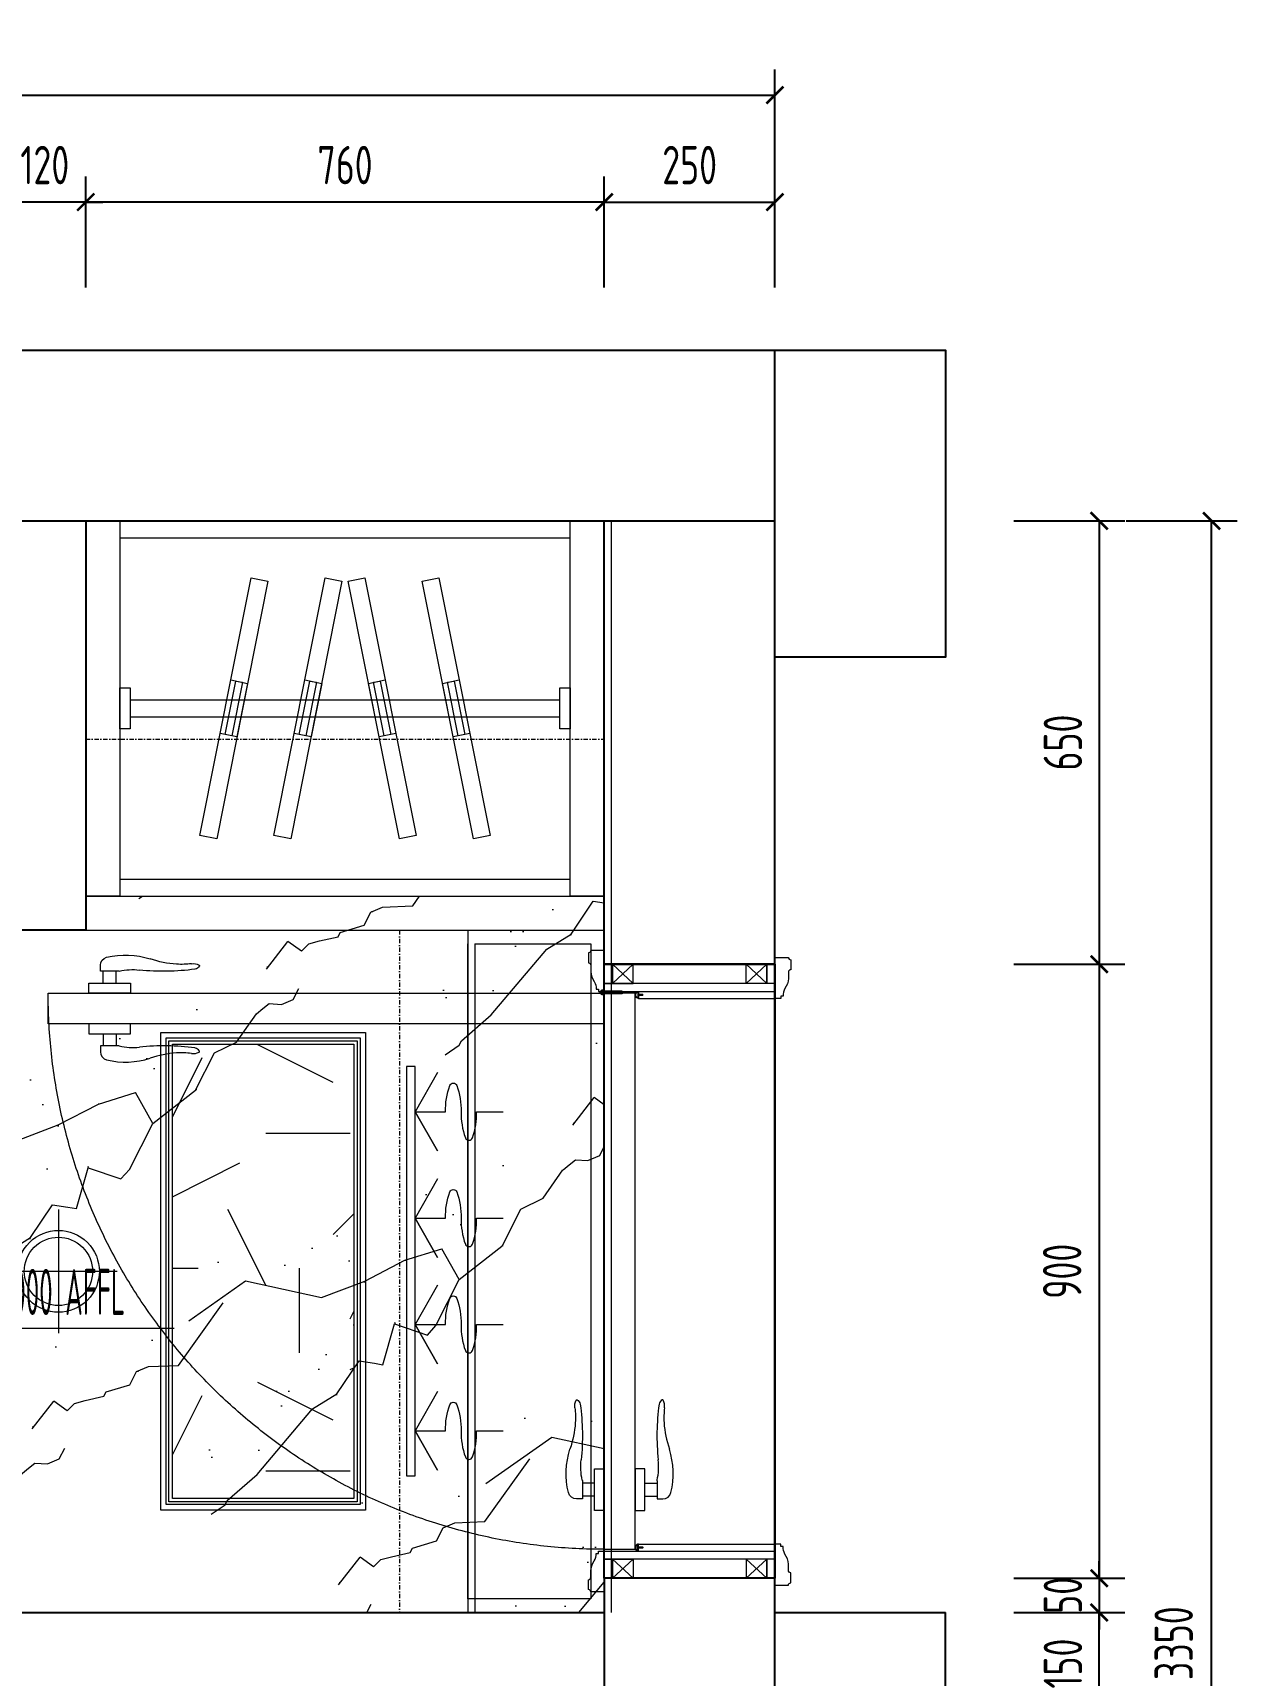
# Model space of a CAD drawing. Header units: millimetres. Extents: x 3162 to 221128, y -144913 to 11496.
# Drawn here: x 20409 to 22174, y -69702 to -67295 of the extents above; entities that cross this region are included whole.
import ezdxf
from ezdxf.enums import TextEntityAlignment as Align

# ---------------------------------------------------------------- set-up
doc = ezdxf.new("R2010")
doc.units = ezdxf.units.MM
doc.header["$LTSCALE"] = 10
for name, pattern in [('ACAD_ISO03W100', [30, 12, -18]), ('DASH', [8.89, 6.35, -2.54]), ('DASHDOT2', [12.7, 6.35, -3.175, 0, -3.175]), ('DOTE', [61.468, 50.8, -5.08, 0.508, -5.08]), ('HIDDEN', [9.525, 6.35, -3.175])]:
    doc.linetypes.add(name, pattern=pattern)
doc.layers.get('Defpoints').update_dxf_attribs({"color": 250})
for name, color, linetype, lineweight in [('FC-Doorsill【门槛线】', 8, 'Continuous', 0), ('FC-Material【地坪分割线】', 138, 'Continuous', 0), ('FF-Complete【墙体完成线】', 6, 'Continuous', 0), ('FF-Door【门】', 51, 'Continuous', 0), ('FF-MT【门套】', 20, 'Continuous', 0), ('FF-【活动成品家具】', 51, 'Continuous', 0), ('RC-dimensions', 44, 'Continuous', 0), ('RC-Lamplight【灯带】', 205, 'DASHDOT2', 0), ('RC-Lamps【天花灯具】', 2, 'Continuous', 0), ('RC-Modelling【天花造型】', 30, 'Continuous', 0)]:
    doc.layers.add(name, color=color, linetype=linetype, lineweight=lineweight)
doc.layers.add('WALL_NEW【新建墙体】', color=4, linetype='Continuous')
doc.layers.add('WALL【墙体】', color=7, linetype='Continuous')
doc.styles.add('尺寸标注', font='ARCHS.SHX', dxfattribs={"width": 0.8})
doc.styles.add('标高', font='ARCHS.SHX', dxfattribs={"width": 0.5})
doc.dimstyles.new('海龙1：25', dxfattribs={"dimscale": 25, "dimtxt": 2.25, "dimasz": 1, "dimexe": 1.5, "dimexo": 1, "dimgap": 1, "dimtad": 1, "dimdec": 0, "dimrnd": 5, "dimdsep": 46, "dimtxsty": '尺寸标注', "dimblk": 'ARCHTICK', "dimblk1": 'ARCHTICK', "dimblk2": 'ARCHTICK', "dimcen": 1, "dimclrd": 44, "dimclre": 44, "dimclrt": 2, "dimadec": 0, "dimazin": 0, "dimtfac": 1, "dimtdec": 0, "dimtix": 1, "dimtmove": 2, "dimatfit": 3, "dimldrblk": 'hl_arrow2', "dimfxl": 5, "dimfxlon": 1, "dimarcsym": 0})

# ---------------------------------------------------------------- blocks, each defined once
blk = doc.blocks.new('_ArchTick')
at = {"color": 2, "linetype": 'ByBlock', "const_width": 0.15}
blk.add_lwpolyline([(-0.5, -0.5), (0.5, 0.5)], dxfattribs=at)
blk = doc.blocks.new('*D997')
at = {"layer": 'Defpoints', "color": 0, "transparency": 16777216}
for p in [(21496.2, -67386.6), (21496.2, -67590.5), (15246.2, -67747.3)]:
    blk.add_point(p, dxfattribs=at)
at = {"layer": 'RC-dimensions', "color": 44, "lineweight": -2, "transparency": 16777216}
for p, q in [((15246.2, -67511.6), (15246.2, -67349.1)), ((21496.2, -67511.6), (21496.2, -67349.1)), ((15246.2, -67386.6), (21496.2, -67386.6))]:
    blk.add_line(p, q, dxfattribs=at)
at = {"layer": 'RC-dimensions', "color": 44, "lineweight": -2, "transparency": 16777216, "xscale": 25, "yscale": 25, "zscale": 25, "rotation": 180}
blk.add_blockref('_ArchTick', (15246.2, -67386.6), dxfattribs=at)
at = {"layer": 'RC-dimensions', "color": 44, "lineweight": -2, "transparency": 16777216, "xscale": 25, "yscale": 25, "zscale": 25}
blk.add_blockref('_ArchTick', (21496.2, -67386.6), dxfattribs=at)
at = {"layer": 'RC-dimensions', "color": 2, "transparency": 16777216, "insert": (18371.2, -67332.3), "char_height": 56.25, "attachment_point": 5, "style": '尺寸标注'}
blk.add_mtext('6250', dxfattribs=at)
blk = doc.blocks.new('hl_arrow2')
at = {"color": 2}
blk.add_line((-0.221, 0), (-1, 0), dxfattribs=at)
blk.add_lwpolyline([(-0.221, 0), (-0.861, -0.689), (-0.654, -0.862), (0, 0), (-0.654, 0.862), (-0.861, 0.689)], close=True, dxfattribs=at)
for points in [[(-0.861, 0.689), (-0.654, 0.862), (-0.221, 0), (0, 0)], [(-0.861, -0.689), (-0.654, -0.862), (-0.221, 0), (0, 0)]]:
    blk.add_solid(points, dxfattribs=at)
blk = doc.blocks.new('*D1001')
at = {"layer": 'Defpoints', "color": 0, "transparency": 16777216}
for p in [(21846.4, -68010.6), (22136.1, -68010.6), (21846.4, -71360.6)]:
    blk.add_point(p, dxfattribs=at)
at = {"layer": 'RC-dimensions', "color": 44, "lineweight": -2, "transparency": 16777216}
for p, q in [((22011.1, -68010.6), (22173.6, -68010.6)), ((22136.1, -71360.6), (22136.1, -68010.6)), ((22011.1, -71360.6), (22173.6, -71360.6))]:
    blk.add_line(p, q, dxfattribs=at)
at = {"layer": 'RC-dimensions', "color": 44, "lineweight": -2, "transparency": 16777216, "xscale": 25, "yscale": 25, "zscale": 25}
for p, rotation in [((22136.1, -68010.6), 90), ((22136.1, -71360.6), 270)]:
    blk.add_blockref('_ArchTick', p, dxfattribs=dict(at, rotation=rotation))
at = {"layer": 'RC-dimensions', "color": 2, "transparency": 16777216, "insert": (22080.6, -69655.6), "char_height": 56.25, "attachment_point": 5, "rotation": 90, "style": '尺寸标注'}
blk.add_mtext('3350', dxfattribs=at)
blk = doc.blocks.new('*D1004')
at = {"layer": 'Defpoints', "color": 0, "transparency": 16777216}
for p in [(21671.4, -69610.5), (21971.4, -69610.5), (21671.4, -69760.5)]:
    blk.add_point(p, dxfattribs=at)
at = {"layer": 'RC-dimensions', "color": 44, "lineweight": -2, "transparency": 16777216}
for p, q in [((21846.4, -69610.5), (22008.9, -69610.5)), ((21971.4, -69760.5), (21971.4, -69610.5)), ((21846.4, -69760.5), (22008.9, -69760.5))]:
    blk.add_line(p, q, dxfattribs=at)
at = {"layer": 'RC-dimensions', "color": 44, "lineweight": -2, "transparency": 16777216, "xscale": 25, "yscale": 25, "zscale": 25}
for p, rotation in [((21971.4, -69610.5), 90), ((21971.4, -69760.5), 270)]:
    blk.add_blockref('_ArchTick', p, dxfattribs=dict(at, rotation=rotation))
at = {"layer": 'RC-dimensions', "color": 2, "transparency": 16777216, "insert": (21918.2, -69685.5), "char_height": 56.25, "attachment_point": 5, "rotation": 90, "style": '尺寸标注'}
blk.add_mtext('150', dxfattribs=at)
blk = doc.blocks.new('*D1005')
at = {"layer": 'Defpoints', "color": 0, "transparency": 16777216}
for p in [(20486.2, -67543.5), (20486.2, -67747.3), (21246.2, -67747.3)]:
    blk.add_point(p, dxfattribs=at)
at = {"layer": 'RC-dimensions', "color": 44, "lineweight": -2, "transparency": 16777216}
for p, q in [((20486.2, -67668.5), (20486.2, -67506)), ((21246.2, -67668.5), (21246.2, -67506)), ((21246.2, -67543.5), (20486.2, -67543.5))]:
    blk.add_line(p, q, dxfattribs=at)
at = {"layer": 'RC-dimensions', "color": 44, "lineweight": -2, "transparency": 16777216, "xscale": 25, "yscale": 25, "zscale": 25, "rotation": 180}
blk.add_blockref('_ArchTick', (20486.2, -67543.5), dxfattribs=at)
at = {"layer": 'RC-dimensions', "color": 44, "lineweight": -2, "transparency": 16777216, "xscale": 25, "yscale": 25, "zscale": 25}
blk.add_blockref('_ArchTick', (21246.2, -67543.5), dxfattribs=at)
at = {"layer": 'RC-dimensions', "color": 2, "transparency": 16777216, "insert": (20866.2, -67489.2), "char_height": 56.25, "attachment_point": 5, "style": '尺寸标注'}
blk.add_mtext('760', dxfattribs=at)
blk = doc.blocks.new('*D1006')
at = {"layer": 'Defpoints', "color": 0, "transparency": 16777216}
for p in [(21671.4, -68660.6), (21671.4, -69560.5), (21971.4, -69560.5)]:
    blk.add_point(p, dxfattribs=at)
at = {"layer": 'RC-dimensions', "color": 44, "lineweight": -2, "transparency": 16777216}
for p, q in [((21846.4, -68660.6), (22008.9, -68660.6)), ((21971.4, -68660.6), (21971.4, -69560.5)), ((21846.4, -69560.5), (22008.9, -69560.5))]:
    blk.add_line(p, q, dxfattribs=at)
at = {"layer": 'RC-dimensions', "color": 44, "lineweight": -2, "transparency": 16777216, "xscale": 25, "yscale": 25, "zscale": 25}
for p, rotation in [((21971.4, -68660.6), 90), ((21971.4, -69560.5), 270)]:
    blk.add_blockref('_ArchTick', p, dxfattribs=dict(at, rotation=rotation))
at = {"layer": 'RC-dimensions', "color": 2, "transparency": 16777216, "insert": (21917.1, -69110.5), "char_height": 56.25, "attachment_point": 5, "rotation": 90, "style": '尺寸标注'}
blk.add_mtext('900', dxfattribs=at)
blk = doc.blocks.new('*D1007')
at = {"layer": 'Defpoints', "color": 0, "transparency": 16777216}
for p in [(21671.4, -68010.6), (21671.4, -68660.6), (21971.4, -68660.6)]:
    blk.add_point(p, dxfattribs=at)
at = {"layer": 'RC-dimensions', "color": 44, "lineweight": -2, "transparency": 16777216}
for p, q in [((21846.4, -68010.6), (22008.9, -68010.6)), ((21971.4, -68010.6), (21971.4, -68660.6)), ((21846.4, -68660.6), (22008.9, -68660.6))]:
    blk.add_line(p, q, dxfattribs=at)
at = {"layer": 'RC-dimensions', "color": 44, "lineweight": -2, "transparency": 16777216, "xscale": 25, "yscale": 25, "zscale": 25}
for p, rotation in [((21971.4, -68010.6), 90), ((21971.4, -68660.6), 270)]:
    blk.add_blockref('_ArchTick', p, dxfattribs=dict(at, rotation=rotation))
at = {"layer": 'RC-dimensions', "color": 2, "transparency": 16777216, "insert": (21918.2, -68335.6), "char_height": 56.25, "attachment_point": 5, "rotation": 90, "style": '尺寸标注'}
blk.add_mtext('650', dxfattribs=at)
blk = doc.blocks.new('侧回风')
for points in [[(-291.5, 45.4), (-233.9, 12.5), (-176.3, 45.4), (-233.9, 12.5), (-233.9, 57.2, -0.094519), (-272.2, 63.5, -0.69809), (-272.2, 73.7, -0.094519), (-233.9, 80, 0.094519), (-195.6, 86.3, 0.69809), (-195.6, 96.5, 0.094519), (-233.9, 102.8), (-233.9, 141.6)], [(-135.6, 45.4), (-78, 12.5), (-20.3, 45.4), (-78, 12.5), (-78, 57.2, -0.094519), (-116.2, 63.5, -0.69809), (-116.2, 73.7, -0.094519), (-78, 80, 0.094519), (-39.7, 86.3, 0.69809), (-39.7, 96.5, 0.094519), (-78, 102.8), (-78, 141.6)], [(20.3, 45.4), (78, 12.5), (135.6, 45.4), (78, 12.5), (78, 57.2, -0.094519), (39.7, 63.5, -0.69809), (39.7, 73.7, -0.094519), (78, 80, 0.094519), (116.2, 86.3, 0.69809), (116.2, 96.5, 0.094519), (78, 102.8), (78, 141.6)], [(176.3, 45.4), (233.9, 12.5), (291.5, 45.4), (233.9, 12.5), (233.9, 57.2, -0.094519), (195.6, 63.5, -0.69809), (195.6, 73.7, -0.094519), (233.9, 80, 0.094519), (272.2, 86.3, 0.69809), (272.2, 96.5, 0.094519), (233.9, 102.8), (233.9, 141.6)]]:
    blk.add_lwpolyline(points, format="xyb")
blk.add_lwpolyline([(-300, 0), (300, 0), (300, 12.5), (-300, 12.5)], close=True)
blk = doc.blocks.new('*D1009')
at = {"layer": 'Defpoints', "color": 0, "transparency": 16777216}
for p in [(21671.4, -69560.5), (21671.4, -69610.5), (21971.4, -69610.5)]:
    blk.add_point(p, dxfattribs=at)
at = {"layer": 'RC-dimensions', "color": 44, "lineweight": -2, "transparency": 16777216}
for p, q in [((21971.4, -69560.5), (21971.4, -69535.5)), ((21846.4, -69560.5), (22008.9, -69560.5)), ((21971.4, -69560.5), (21971.4, -69610.5)), ((21846.4, -69610.5), (22008.9, -69610.5)), ((21971.4, -69610.5), (21971.4, -69635.5))]:
    blk.add_line(p, q, dxfattribs=at)
at = {"layer": 'RC-dimensions', "color": 44, "lineweight": -2, "transparency": 16777216, "xscale": 25, "yscale": 25, "zscale": 25}
for p, rotation in [((21971.4, -69560.5), 270), ((21971.4, -69610.5), 90)]:
    blk.add_blockref('_ArchTick', p, dxfattribs=dict(at, rotation=rotation))
at = {"layer": 'RC-dimensions', "color": 2, "transparency": 16777216, "insert": (21918.2, -69585.5), "char_height": 56.25, "attachment_point": 5, "rotation": 90, "style": '尺寸标注'}
blk.add_mtext('50', dxfattribs=at)
blk = doc.blocks.new('*D1010')
at = {"layer": 'Defpoints', "color": 0, "transparency": 16777216}
for p in [(21496.2, -67543.5), (21246.2, -67747.3), (21496.2, -67747.3)]:
    blk.add_point(p, dxfattribs=at)
at = {"layer": 'RC-dimensions', "color": 44, "lineweight": -2, "transparency": 16777216}
for p, q in [((21246.2, -67668.5), (21246.2, -67506)), ((21496.2, -67668.5), (21496.2, -67506)), ((21246.2, -67543.5), (21496.2, -67543.5))]:
    blk.add_line(p, q, dxfattribs=at)
at = {"layer": 'RC-dimensions', "color": 44, "lineweight": -2, "transparency": 16777216, "xscale": 25, "yscale": 25, "zscale": 25, "rotation": 180}
blk.add_blockref('_ArchTick', (21246.2, -67543.5), dxfattribs=at)
at = {"layer": 'RC-dimensions', "color": 44, "lineweight": -2, "transparency": 16777216, "xscale": 25, "yscale": 25, "zscale": 25}
blk.add_blockref('_ArchTick', (21496.2, -67543.5), dxfattribs=at)
at = {"layer": 'RC-dimensions', "color": 2, "transparency": 16777216, "insert": (21371.2, -67489.2), "char_height": 56.25, "attachment_point": 5, "style": '尺寸标注'}
blk.add_mtext('250', dxfattribs=at)
blk = doc.blocks.new('*D1015')
at = {"layer": 'Defpoints', "color": 0, "transparency": 16777216}
for p in [(20366.2, -67543.5), (20366.2, -67747.3), (20486.2, -67747.3)]:
    blk.add_point(p, dxfattribs=at)
at = {"layer": 'RC-dimensions', "color": 44, "lineweight": -2, "transparency": 16777216}
for p, q in [((20366.2, -67668.5), (20366.2, -67506)), ((20486.2, -67668.5), (20486.2, -67506)), ((20366.2, -67543.5), (20341.2, -67543.5)), ((20486.2, -67543.5), (20366.2, -67543.5)), ((20486.2, -67543.5), (20511.2, -67543.5))]:
    blk.add_line(p, q, dxfattribs=at)
at = {"layer": 'RC-dimensions', "color": 44, "lineweight": -2, "transparency": 16777216, "xscale": 25, "yscale": 25, "zscale": 25}
blk.add_blockref('_ArchTick', (20366.2, -67543.5), dxfattribs=at)
at = {"layer": 'RC-dimensions', "color": 44, "lineweight": -2, "transparency": 16777216, "xscale": 25, "yscale": 25, "zscale": 25, "rotation": 180}
blk.add_blockref('_ArchTick', (20486.2, -67543.5), dxfattribs=at)
at = {"layer": 'RC-dimensions', "color": 2, "transparency": 16777216, "insert": (20426.2, -67489.2), "char_height": 56.25, "attachment_point": 5, "style": '尺寸标注'}
blk.add_mtext('120', dxfattribs=at)
blk = doc.blocks.new('*U803', base_point=(20486.2, -29895.8))
for points in [[(20536.2, -30445.8), (20486.2, -30445.8), (20486.2, -29895.8), (20536.2, -29895.8)], [(21196.2, -29895.8), (21246.2, -29895.8), (21246.2, -30445.8), (21196.2, -30445.8)]]:
    blk.add_lwpolyline(points, close=True)
for points in [[(20536.2, -29895.8), (21196.2, -29895.8)], [(20536.2, -30445.8), (21196.2, -30445.8)]]:
    blk.add_lwpolyline(points)
at = {"color": 0}
for points in [[(20536.2, -29920.8), (21196.2, -29920.8)], [(20536.2, -30420.8), (21196.2, -30420.8)]]:
    blk.add_lwpolyline(points, dxfattribs=at)
at = {"color": 0, "linetype": 'DASH', "ltscale": 24}
for points in [[(20653.5, -30357.1), (20728.6, -29979.5), (20753.2, -29984.4), (20678.1, -30362)], [(20762.1, -30357.1), (20837.2, -29979.5), (20861.7, -29984.4), (20786.6, -30362)], [(20895.2, -29979.5), (20970.3, -30357.1), (20945.8, -30362), (20870.7, -29984.4)], [(21003.8, -29979.5), (21078.9, -30357.1), (21054.4, -30362), (20979.3, -29984.4)], [(20683.3, -30207.6), (20698.9, -30129.1), (20723.4, -30134), (20707.8, -30212.4)], [(20690.6, -30209), (20706.3, -30130.6), (20716.1, -30132.5), (20700.5, -30211)], [(20791.9, -30207.6), (20807.5, -30129.1), (20832, -30134), (20816.4, -30212.4)], [(20799.2, -30209), (20814.8, -30130.6), (20824.6, -30132.5), (20809, -30211)], [(20925, -30129.1), (20940.6, -30207.6), (20916, -30212.4), (20900.4, -30134)], [(20917.6, -30130.6), (20933.2, -30209), (20923.4, -30211), (20907.8, -30132.5)], [(21033.5, -30129.1), (21049.1, -30207.6), (21024.6, -30212.4), (21009, -30134)], [(21026.2, -30130.6), (21041.8, -30209), (21032, -30211), (21016.4, -30132.5)]]:
    blk.add_lwpolyline(points, close=True, dxfattribs=at)
at = {"color": 0}
for points in [[(20551.2, -30200.8), (20536.2, -30200.8), (20536.2, -30140.8), (20551.2, -30140.8)], [(21181.2, -30140.8), (21196.2, -30140.8), (21196.2, -30200.8), (21181.2, -30200.8)], [(21181.2, -30140.8), (21196.2, -30140.8), (21196.2, -30200.8), (21181.2, -30200.8)]]:
    blk.add_lwpolyline(points, close=True, dxfattribs=at)
at = {"color": 0, "linetype": 'DASH', "ltscale": 24}
for points in [[(20551.2, -30158.3), (21181.2, -30158.3)], [(20551.2, -30183.3), (21181.2, -30183.3)]]:
    blk.add_lwpolyline(points, dxfattribs=at)
blk = doc.blocks.new('门套线03')
at = {"ltscale": 100}
blk.add_lwpolyline([(60, 0), (60, 19.7, -0.339185), (56.6, 23.1), (42, 23.1, -0.360475), (38.5, 19.7), (29.2, 19.7, 0.137802), (14.5, 14.7, -0.16589), (3.4, 11.9), (3.4, 8.7), (0, 8.7), (0, 0)], format="xyb", close=True, dxfattribs=at)
blk = doc.blocks.new('HL_Door_Hinge')
at = {"color": 0, "linetype": 'DOTE', "ltscale": 0.04}
for p, q in [((-4, 3), (4, 3)), ((0, -1), (0, 7))]:
    blk.add_line(p, q, dxfattribs=at)
at = {"color": 0, "linetype": 'DASH', "ltscale": 5}
for p, q in [((-2, -26), (-2, 0.8)), ((-0.5, -26), (-0.5, 0)), ((0.5, -26), (0.5, 0)), ((2, -26), (2, 0.8)), ((-0.5, -26), (-2, -26)), ((0.5, -26), (2, -26))]:
    blk.add_line(p, q, dxfattribs=at)
for radius in [3, 2]:
    blk.add_circle((0, 3), radius, dxfattribs=at)
blk = doc.blocks.new('HL_Door_Seal')
at = {"color": 0}
for p, q in [((5, 0), (-5, 0)), ((-1, 6), (-0.5, 6.5)), ((-1, 6), (-0.5, 6)), ((-1, 5.5), (-0.5, 6)), ((-1, 5.5), (-0.5, 5.5)), ((-1, 5), (-0.5, 5.5)), ((-1, 4.5), (-0.5, 5)), ((-1, 5), (-0.5, 5)), ((-1, 4.5), (-0.5, 4.5)), ((-1, 4), (-0.5, 4.5)), ((-1, 4), (-0.5, 4)), ((-1, 3.5), (-0.5, 4)), ((-1, 3.5), (-0.5, 3.5)), ((-1, 3), (-0.5, 3.5)), ((-1, 3), (-0.5, 3)), ((-1, 2.5), (-0.5, 3)), ((-1, 2.5), (-0.5, 2.5)), ((-1, 2), (-0.5, 2.5)), ((-1, 2), (-0.5, 2)), ((-1, 1.5), (-0.5, 2)), ((-1, 1.5), (-0.5, 1.5)), ((-1, 1), (-0.5, 1.5)), ((-1, 1), (-0.5, 1)), ((-1, 0.5), (-0.5, 1)), ((-1, 0.5), (-0.5, 0.5)), ((-1, 0), (-0.5, 0.5)), ((-0.5, 6.5), (0.5, 6.5)), ((1, 6), (0.5, 6.5)), ((1, 6), (0.5, 6)), ((1, 5.5), (0.5, 6)), ((1, 5.5), (0.5, 5.5)), ((1, 5), (0.5, 5.5)), ((1, 5), (0.5, 5)), ((1, 4.5), (0.5, 5)), ((1, 4.5), (0.5, 4.5)), ((1, 4), (0.5, 4.5)), ((1, 4), (0.5, 4)), ((1, 3.5), (0.5, 4)), ((1, 3.5), (0.5, 3.5)), ((1, 3), (0.5, 3.5)), ((1, 3), (0.5, 3)), ((1, 2.5), (0.5, 3)), ((1, 2.5), (0.5, 2.5)), ((1, 2), (0.5, 2.5)), ((1, 2), (0.5, 2)), ((1, 1.5), (0.5, 2)), ((1, 1.5), (0.5, 1.5)), ((1, 1), (0.5, 1.5)), ((1, 1), (0.5, 1)), ((1, 0.5), (0.5, 1)), ((1, 0.5), (0.5, 0.5)), ((1, 0), (0.5, 0.5))]:
    blk.add_line(p, q, dxfattribs=at)
blk.add_lwpolyline([(-3.9, -1, 0.774597), (3.9, -1)], format="xyb", close=True, dxfattribs=at)
blk.add_arc((0, 0), 5, 180, 0.0005, dxfattribs=at)
blk = doc.blocks.new('门把手02')
at = {"color": 250}
for p, q in [((-13.5, 32.2), (-13.5, 40.9)), ((12.9, 32.2), (-13.5, 32.2)), ((-9.4, 14.6), (-9.4, 32.2)), ((9.4, 14.6), (9.4, 32.2)), ((-30.4, 14.6), (-15.2, 14.6)), ((-30.4, 0), (-30.4, 14.6)), ((30.4, 0), (-30.4, 0)), ((-15.2, 14.6), (19.6, 14.6)), ((-15.2, 14.6), (19.6, 14.6)), ((19.6, 14.6), (30.4, 14.6)), ((30.4, 14.6), (30.4, 0))]:
    blk.add_line(p, q, dxfattribs=at)
at = {"color": 250, "extrusion": (0, 0, -1)}
for centre, major_axis, start_param, end_param in [((-1.3, 40.9), (-8.59, 8.59), 5.497787, 6.813202), ((23.4, -64.1), (-0.1, 120), -0.233047, 0.306451), ((107.8, 189.2), (1.8, 147), 3.194781, 3.464277), ((12.9, 37.2), (3.58, 3.58), 2.124304, 2.356194), ((33.8, -51.4), (0, 86), -0.231441, 0.114669), ((79.3, 368.4), (-0.1, 336.3), 3.005111, 3.247916), ((105.2, 172), (-91.7, 91.7), 3.813778, 3.981187), ((122.5, 24), (-13.7, 13.7), 0.647464, 1.248663), ((124, 43.6), (5.92, 5.92), 1.238085, 2.228964), ((130.6, 40.4), (-0.729, 0.729), 1.325662, 2.819982)]:
    blk.add_ellipse(centre, major_axis=major_axis, ratio=1, start_param=start_param, end_param=end_param, dxfattribs=at)
blk = doc.blocks.new('hld_1_819.978_250_门把手02_门套线03_45_0_0_3_40_0_1_1')
at = {"layer": 'FC-Doorsill【门槛线】'}
for p, q in [((-0.5, 0.1389), (0.5, 0.1389)), ((-0.5, -0.1389), (0.5, -0.1389))]:
    blk.add_line(p, q, dxfattribs=at)
at = {"layer": 'FF-Door【门】'}
blk.add_lwpolyline([(-0.4528, 0.1389), (-0.4028, 0.1389), (-0.4028, 1.0444), (-0.4528, 1.0444)], close=True, dxfattribs=at)
at = {"layer": 'FF-Door【门】', "color": 250, "linetype": 'ACAD_ISO03W100', "ltscale": 0.104167}
blk.add_lwpolyline([(-0.4528, 0.1389), (0.4528, 0.1389), (0.4528, 0.0889), (-0.4528, 0.0889)], close=True, dxfattribs=at)
at = {"layer": 'FF-Door【门】', "color": 8, "linetype": 'HIDDEN', "ltscale": 60}
blk.add_arc((-0.4528, 0.1389), 0.9056, 0, 90, dxfattribs=at)
at = {"layer": 'FF-MT【门套】', "color": 250}
for p, q in [((-0.4689, 0.1256), (-0.5, 0.0922)), ((-0.4689, 0.0922), (-0.5, 0.1256)), ((0.4689, 0.1256), (0.5, 0.0922)), ((0.4689, 0.0922), (0.5, 0.1256)), ((-0.5, -0.0922), (-0.4689, -0.1256)), ((-0.5, -0.1256), (-0.4689, -0.0922)), ((0.5, -0.0922), (0.4689, -0.1256)), ((0.5, -0.1256), (0.4689, -0.0922))]:
    blk.add_line(p, q, dxfattribs=at)
for points in [[(-0.5, 0.1389), (-0.4689, 0.1389), (-0.4689, 0.1256), (-0.5, 0.1256)], [(-0.4689, 0.1389), (-0.4556, 0.1389), (-0.4556, -0.1389), (-0.4689, -0.1389)], [(0.4689, 0.1389), (0.4556, 0.1389), (0.4556, -0.1389), (0.4689, -0.1389)], [(0.5, 0.1389), (0.4689, 0.1389), (0.4689, 0.1256), (0.5, 0.1256)], [(-0.4689, 0.1256), (-0.4689, 0.0922), (-0.5, 0.0922), (-0.5, 0.1256)], [(0.4689, 0.1256), (0.4689, 0.0922), (0.5, 0.0922), (0.5, 0.1256)], [(-0.5, -0.0922), (-0.5, -0.1256), (-0.4689, -0.1256), (-0.4689, -0.0922)], [(0.5, -0.0922), (0.5, -0.1256), (0.4689, -0.1256), (0.4689, -0.0922)], [(-0.5, -0.1389), (-0.4689, -0.1389), (-0.4689, -0.1256), (-0.5, -0.1256)], [(0.5, -0.1389), (0.4689, -0.1389), (0.4689, -0.1256), (0.5, -0.1256)]]:
    blk.add_lwpolyline(points, close=True, dxfattribs=at)
at = {"layer": 'FF-MT【门套】'}
for points in [[(-0.5, 0.1389), (-0.4556, 0.1389), (-0.4556, 0.0833), (-0.4444, 0.0833), (-0.4444, -0.1389), (-0.5, -0.1389)], [(0.5, 0.1389), (0.4556, 0.1389), (0.4556, 0.0833), (0.4444, 0.0833), (0.4444, -0.1389), (0.5, -0.1389)]]:
    blk.add_lwpolyline(points, close=True, dxfattribs=at)
at = {"layer": 'FF-Door【门】', "color": 250, "yscale": 0.001111138856807, "zscale": 0.001111138856807}
for name, p, xscale, rotation in [('门把手02', (-0.4528, 0.9444), -0.001111138856807, 90.00000000000593), ('门把手02', (-0.4028, 0.9444), 0.001111138856807, 270.0000000000178), ('HL_Door_Seal', (-0.45, 0.0833), 0.001111138856807, 180.0000000000119), ('HL_Door_Seal', (0.45, 0.0833), -0.001111138856807, 180)]:
    blk.add_blockref(name, p, dxfattribs=dict(at, xscale=xscale, rotation=rotation))
at = {"layer": 'FF-Door【门】', "color": 250, "zscale": 0.001111138856807}
for name, p, xscale, yscale in [('门把手02', (0.3556, 0.1389), -0.001111138856807, 0.001111138856807), ('HL_Door_Hinge', (-0.4542, 0.1389), 0.001111138856807, 0.001111138856807), ('门把手02', (0.3556, 0.0889), -0.001111138856807, -0.001111138856807)]:
    blk.add_blockref(name, p, dxfattribs=dict(at, xscale=xscale, yscale=yscale))
at = {"layer": 'FF-MT【门套】', "zscale": 0.001111138856807}
for p, xscale, yscale in [((-0.4556, 0.1389), -0.001111138856807, 0.001111138856807), ((0.4556, 0.1389), 0.001111138856807, 0.001111138856807), ((-0.4444, -0.1389), -0.001111138856807, -0.001111138856807), ((0.4444, -0.1389), 0.001111138856807, -0.001111138856807)]:
    blk.add_blockref('门套线03', p, dxfattribs=dict(at, xscale=xscale, yscale=yscale))
blk = doc.blocks.new('hl_ElevationD-A2')
blk.add_hatch(color=150).paths.add_polyline_path([(1.469, 2.475), (0, 0), (-1.469, 2.475)])
at = {"color": 150}
for p, q in [((-1.469, 2.475), (12.173, 2.475)), ((-2.5, 0), (2.5, 0))]:
    blk.add_line(p, q, dxfattribs=at)
blk.add_lwpolyline([(0.998, 2.475), (1.469, 2.475)], dxfattribs=at)
at = {"color": 2, "style": '标高', "width": 0.8, "flags": 8}
blk.add_attdef('HEIGHT', text='', height=2.25, dxfattribs=at).set_placement((6.234, 4.25), align=Align.MIDDLE_CENTER)
blk = doc.blocks.new('灯_圆形筒灯')
at = {"color": 251, "linetype": 'DOTE', "ltscale": 43.504693}
blk.add_line((0, 90.6), (0, -90.6), dxfattribs=at)
at = {"color": 251, "linetype": 'DOTE', "ltscale": 41.297046}
blk.add_line((86, 0), (-86, 0), dxfattribs=at)
blk.add_ellipse((0, 0), major_axis=(-42.4, 42.4), ratio=1, start_param=2.35586823723317, end_param=8.639053544412757)
at = {"color": 251}
blk.add_ellipse((0, 0), major_axis=(35.4, 35.4), ratio=1, start_param=5.498714316925569, end_param=11.78189962410515, dxfattribs=at)

msp = doc.modelspace()

# ---------------------------------------------------------------- hatches: boundary and pattern name
at = {"layer": 'FC-Material【地坪分割线】'}
h = msp.add_hatch(dxfattribs=at)
h.set_pattern_fill('大理石', color=8, scale=80, angle=333, style=0, pattern_type=2)
h.set_pattern_definition([(14.987, (19676.58, -69749.88), (1241.3514, 215.9785), [16.144, -3374.17]), (41.1986, (19451.3, -69663.38), (1135.501, 1118.3906), [58.16, -4013.025]), (33.9454, (19427.53, -69683.59), (792.284, 444.7898), [24.71, -5164.29]), (63, (19448.03, -69669.8), (449.07, -228.81), [7.2, -748.8]), (44.565, (19665.77, -69760.54), (343.217, 673.6), [15.18, -1578.61]), (144.4692, (19665.77, -69760.536), (-449.0673, 228.8112), [24.27, -5072.116]), (52.2157, (19614.58, -69786.98), (1821.9346, 2465.5925), [51.306, -5335.84]), (35.133, (19381.312, -69409.54), (3512.35322, 2452.75984), [118.095, -24681.828]), (333, (19438.1, -69314.1), (343.22, 673.6), [0, -504]), (37.9831, (19791.323, -69339.665), (1927.785, 1563.18036), [79.454, -8263.23]), (54.4391, (19828.882, -69694.153), (3987.08591, 5604.78592), [112.857, -23587.202]), (55.875, (19611.88, -69506.817), (2165.15134, 3139.19346), [58.048, -12132.085]), (49.7595, (19495.06, -69625.072), (1478.71774, 1791.99157), [125.743, -13077.228]), (333, (19425.2, -69589.1), (343.22, 673.6), [0, -504]), (333, (19428.8, -69599.96), (343.22, 673.6), [0, -504]), (333, (19497.64, -69589.64), (343.22, 673.6), [0, -504]), (333, (19523.6, -69503), (343.22, 673.6), [0, -504]), (32.0362, (19576.29, -69529.088), (792.2841, 444.78976), [41.983, -8774.416]), (333, (19611.2, -69508.04), (343.22, 673.6), [0, -504]), (333, (19541.7, -69503.1), (343.22, 673.6), [0, -504]), (333, (19585.4, -69470.9), (343.22, 673.6), [0, -504]), (333, (19530.7, -69524.75), (343.22, 673.6), [0, -504]), (23.1944, (19767.63, -69703.35), (792.284, 444.7897), [18.745, -3917.62]), (63, (19757.83, -69722.6), (449.07, -228.81), [21.6, -734.4]), (16.6678, (19722.86, -69733.06), (2033.6355, 660.7682), [36.497, -7627.784]), (63, (19719.6, -69739.5), (449.07, -228.81), [7.2, -748.8]), (12.8056, (19692.176, -69745.71), (1241.3514, 215.9785), [28.117, -5876.43]), (333, (19649.2, -69666.85), (343.22, 673.6), [0, -504]), (333, (19769.3, -69702.45), (343.22, 673.6), [0, -504]), (333, (19769.3, -69702.45), (343.22, 673.6), [0, -504]), (2.3578, (19784.86, -69695.966), (1690.4187, -12.8327), [44.06, -4582.047]), (333, (19790.5, -69657.1), (343.22, 673.6), [0, -504]), (119.31, (19791.32, -69339.665), (-554.9178, 1131.2233), [51.92, -5399.674]), (341.1301, (19696.377, -69404.418), (4833.88966, -1614.51117), [50.912, -10640.542]), (20.8624, (19589.334, -69366.038), (2825.9196, 1105.55794), [67.967, -14205.113]), (347.6209, (19477.892, -69341.58), (3037.62054, -699.2663), [114.095, -11865.847]), (333, (19535.84, -69318.46), (343.22, 673.6), [0, -504]), (351.435, (19644.44, -69458.764), (2139.486, -241.644), [22.77, -4758.595]), (349.699, (19666.96, -69462.16), (449.067, -228.811), [12.53, -2618.43]), (74.0937, (19679.285, -69464.395), (1504.3831, 5172.8289), [62.365, -13034.362]), (333, (19636.6, -69406.1), (343.22, 673.6), [0, -504]), (333, (19696.8, -69403), (343.22, 673.6), [0, -504]), (333, (19596.44, -69449.25), (343.22, 673.6), [0, -504]), (333, (19612.2, -69275.6), (343.22, 673.6), [0, -504]), (333, (19575.86, -69293.4), (343.22, 673.6), [0, -504]), (17.1449, (19711.575, -69311.152), (2033.6355, 660.76822), [56.858, -11883.262]), (27.5829, (19652.845, -69341.834), (792.2841, 444.78971), [66.261, -13848.61]), (333, (19712.4, -69311), (343.22, 673.6), [0, -504]), (333, (19630.04, -69311.96), (343.22, 673.6), [0, -504]), (333, (19712.4, -69311), (343.22, 673.6), [0, -504]), (333, (19652.4, -69342.9), (343.22, 673.6), [0, -504]), (48.0686, (19744.55, -69420.88), (1478.7177, 1791.9916), [18.63, -3893.463]), (63, (19757, -69407), (449.07, -228.81), [75.6, -680.4]), (23.1944, (19979.95, -69165.07), (792.284, 444.7897), [18.745, -3917.62]), (333, (19782.6, -69244.4), (343.22, 673.6), [0, -504]), (333, (19793.4, -69258.95), (343.22, 673.6), [0, -504]), (333, (19743, -69215.1), (343.22, 673.6), [0, -504]), (333, (19855.6, -69172.6), (343.22, 673.6), [0, -504]), (26.1301, (19881.73, -69236.237), (792.2841, 444.7897), [36, -7524]), (63, (19853.95, -69290.77), (449.07, -228.81), [61.2, -694.8]), (333, (19854.6, -69289.7), (343.22, 673.6), [0, -504]), (356.1986, (19961.71, -69163.86), (1690.4187, -12.8327), [18.28, -3820.07]), (39.0375, (19952.53, -69171.3), (1135.501, 1118.391), [11.82, -2470.09]), (39.0375, (19943.35, -69178.74), (1135.501, 1118.391), [11.82, -2470.09]), (54.8699, (19914.053, -69220.382), (2165.1514, 3139.19345), [50.912, -10640.542]), (63, (19997.2, -69157.7), (449.07, -228.81), [18, -738]), (333, (19959.3, -69110.1), (343.22, 673.6), [0, -504])])
h.paths.add_polyline_path([(21246.2, -68660.6), (21246.2, -68560.6), (20486.2, -68560.6), (20486.2, -68610.6), (20366.2, -68610.6), (20366.2, -68030.6), (19366.2, -68030.6), (19366.2, -68610.6), (19276.2, -68610.6), (19276.2, -69610.5), (19496.2, -69610.5), (20298.3, -69610.5), (21246.2, -69610.5), (21246.2, -69560.5)])
edge = h.paths.add_edge_path(flags=16)
edge.add_arc((19866.2, -68240.6), 25, 0, 360)
h.paths.add_polyline_path([(20237.7, -69195.7), (20637.1, -69195.7), (20637.1, -69086), (20237.7, -69086)], flags=16)
h.paths.add_polyline_path([(19816.4, -69601.7), (20180.6, -69601.7), (20180.6, -69492), (19816.4, -69492)], flags=16)
h.paths.add_polyline_path([(20271.2, -69760.5), (19396.2, -69760.5), (19396.2, -71330.6), (20271.2, -71330.6)])
edge = h.paths.add_edge_path(flags=16)
edge.add_arc((19871.2, -70930.6), 55, -180, 0, ccw=False)
edge.add_arc((19871.2, -70930.6), 55, 0, 180, ccw=False)
h.paths.add_polyline_path([(19821.3, -70298.1), (20185.5, -70298.1), (20185.5, -70188.4), (19821.3, -70188.4)], flags=16)
h.paths.add_polyline_path([(21346.2, -69880.5), (20491.2, -69880.5), (20491.2, -71180.6), (20996.2, -71180.6), (20996.2, -70610.6), (21346.2, -70610.6)])
h.paths.add_polyline_path([(20304.2, -70533), (20668.4, -70533), (20668.4, -70423.3), (20304.2, -70423.3)], flags=17)
h.paths.add_polyline_path([(20690.2, -70298.1), (21054.4, -70298.1), (21054.4, -70188.4), (20690.2, -70188.4)], flags=16)
h.paths.add_polyline_path([(20773.4, -70565.7), (20773.4, -70666.2), (20882.7, -70666.2), (20882.7, -70565.7)], flags=16)
h.paths.add_polyline_path([(20860, -71206.5), (21258, -71206.5), (21258, -71096.8), (20860, -71096.8)], flags=17)
h.paths.add_polyline_path([(21466.2, -69760.5), (20421.2, -69760.5), (20421.2, -70531.4), (20541.2, -70531.4), (20541.2, -69880.5), (21346.2, -69880.5), (21346.2, -70370.7), (21466.2, -70370.7)])
h.paths.add_polyline_path([(20304.2, -70533), (20668.4, -70533), (20668.4, -70423.3), (20304.2, -70423.3)], flags=17)
h.paths.add_polyline_path([(21392.2, -70298.1), (21790.2, -70298.1), (21790.2, -70188.4), (21392.2, -70188.4)])
h.paths.add_polyline_path([(20541.2, -70531.4), (20421.2, -70531.4), (20421.2, -71180.6), (20541.2, -71180.6)])
h.paths.add_polyline_path([(21466.2, -70370.7), (21346.2, -70370.7), (21346.2, -70610.6), (20996.2, -70610.6), (20996.2, -71180.6), (21116.2, -71180.6), (21116.2, -70730.6), (21466.2, -70730.6)])
h.paths.add_polyline_path([(20860, -71206.5), (21258, -71206.5), (21258, -71096.8), (20860, -71096.8)], flags=17)
at = {"layer": 'RC-Modelling【天花造型】'}
h = msp.add_hatch(dxfattribs=at)
h.set_pattern_fill('DD地毯1SC500', color=8, scale=494.9747, style=0, pattern_type=2)
h.set_pattern_definition([(0, (-511843.14, -12481.3), (494.9747, 494.9747), [123.74367, -371.23102]), (0, (-511570.9, -12184.3), (494.9747, 494.9747), [123.74367, -371.23102]), (90, (-511793.64, -12308.06), (-494.9747, 494.9747), [123.74367, -371.23102]), (90, (-511595.65, -12134.8), (-494.9747, 494.9747), [123.74367, -371.23102]), (45, (-511744.14, -12134.82), (5e-14, 494.9747), [123.74367, -576.25626]), (135, (-511570.9, -12481.3), (-494.9747, 5e-14), [123.74367, -576.25626]), (26.56505, (-511719.4, -12332.8), (494.9747, -2e-06), [123.74367, -983.0534]), (26.56505, (-511496.66, -12085.32), (494.9747, -2e-06), [123.74367, -983.0534]), (63.43495, (-511496.66, -12481.3), (-2e-06, 494.9747), [123.74367, -983.0534]), (63.43495, (-511719.4, -12258.56), (-2e-06, 494.9747), [123.74367, -983.0534]), (63.43495, (-511546.15, -12382.3), (-2e-06, 494.9747), [123.74367, -983.0534]), (116.56505, (-511843.14, -12209.07), (2e-06, 494.9747), [123.74367, -983.0534]), (153.43495, (-511744.14, -12407.06), (-494.9747, -2e-06), [123.74367, -983.0534])])
h.paths.add_polyline_path([(20613.2, -69443.5), (20879.2, -69443.5), (20879.2, -68777.6), (20613.2, -68777.6)])

# ---------------------------------------------------------------- linework, layer by layer
at = {"layer": 'FC-Material【地坪分割线】'}
msp.add_line((20486.2, -68560.6), (21246.2, -68560.6), dxfattribs=at)
at = {"layer": 'FF-Complete【墙体完成线】'}
msp.add_line((21256.2, -68010.6), (21256.2, -69610.5), dxfattribs=at)
at = {"layer": 'RC-Lamplight【灯带】', "ltscale": 0.1}
for p, q in [((20486.2, -68330.6), (21246.2, -68330.6)), ((20946.2, -68610.6), (20946.2, -69610.5))]:
    msp.add_line(p, q, dxfattribs=at)
at = {"layer": 'RC-Modelling【天花造型】'}
for p, q in [((21046.2, -68610.6), (21046.2, -69610.5)), ((21056.2, -68610.6), (21246.2, -68610.6)), ((21246.2, -68610.6), (21246.2, -69610.5))]:
    msp.add_line(p, q, dxfattribs=at)
for points in [[(19246.2, -68610.6), (19366.2, -68610.6), (19366.2, -68010.6), (20366.2, -68010.6), (20366.2, -68610.6), (20486.2, -68610.6), (20486.2, -68010.6), (21246.2, -68010.6), (21246.2, -69610.5), (19246.2, -69610.5), (19246.2, -68610.6)], [(21056.2, -68630.6), (21056.2, -69610.5), (19246.2, -69610.5), (19246.2, -68610.6), (21056.2, -68610.6)], [(21056.2, -68630.6), (21226.2, -68630.6), (21226.2, -69590.5), (21046.2, -69590.5), (21046.2, -68630.6)]]:
    msp.add_lwpolyline(points, dxfattribs=at)
msp.add_lwpolyline([(20596.2, -68760.6), (20896.2, -68760.6), (20896.2, -69460.5), (20596.2, -69460.5)], close=True, dxfattribs=at)
msp.add_lwpolyline([(20596.2, -68760.6), (20896.2, -68760.6), (20896.2, -69460.5), (20596.2, -69460.5)], close=True, dxfattribs=at)
at = {"layer": 'RC-Modelling【天花造型】', "color": 8}
for points in [[(20604.2, -68768.6), (20888.2, -68768.6), (20888.2, -69452.5), (20604.2, -69452.5)], [(20608.2, -68772.6), (20884.2, -68772.6), (20884.2, -69448.5), (20608.2, -69448.5)], [(20613.2, -68777.6), (20879.2, -68777.6), (20879.2, -69443.5), (20613.2, -69443.5)]]:
    msp.add_lwpolyline(points, close=True, dxfattribs=at)
at = {"layer": 'WALL_NEW【新建墙体】'}
for p, q in [((21346.2, -68010.6), (21496.2, -68010.6)), ((21496.2, -69760.5), (21496.2, -68010.6)), ((20298.3, -69610.5), (21246.2, -69610.5))]:
    msp.add_line(p, q, dxfattribs=at)
for points in [[(20366.2, -68010.6), (20486.2, -68010.6), (20486.2, -68610.6), (20366.2, -68610.6)], [(21246.2, -68660.6), (21496.2, -68660.6), (21496.2, -69560.5), (21246.2, -69560.5)]]:
    msp.add_lwpolyline(points, close=True, dxfattribs=at)
for points in [[(21496.2, -68660.6), (21246.2, -68660.6), (21246.2, -68010.6)], [(21496.2, -69560.5), (21246.2, -69560.5), (21246.2, -69730.5)]]:
    msp.add_lwpolyline(points, dxfattribs=at)
at = {"layer": 'WALL【墙体】'}
for p, q in [((14996.2, -67760.6), (21496.2, -67760.6)), ((21496.2, -68010.6), (21496.2, -67760.6)), ((15246.2, -68010.6), (21496.2, -68010.6)), ((21496.2, -71360.6), (21496.2, -69610.5)), ((21496.2, -69610.5), (21746.2, -69610.5)), ((21746.2, -71610.6), (21746.2, -69610.5))]:
    msp.add_line(p, q, dxfattribs=at)
msp.add_lwpolyline([(21496.2, -67760.6), (21746.2, -67760.6), (21746.2, -68210.6), (21496.2, -68210.6)], close=True, dxfattribs=at)

# ---------------------------------------------------------------- block references
at = {"xscale": -899.9775265476128, "yscale": 899.9775265476128, "zscale": 899.9775265476128, "rotation": 90.0000000000127}
msp.add_blockref('hld_1_819.978_250_门把手02_门套线03_45_0_0_3_40_0_1_1', (21371.2, -69110.5), dxfattribs=at)
at = {"layer": 'FC-Material【地坪分割线】'}
ref = msp.add_blockref('hl_ElevationD-A2', (20250.4, -69268.3), dxfattribs=dict(at, xscale=30, yscale=30, zscale=30))
ref.add_attrib('HEIGHT', '±0.000 AFFL', dxfattribs={"layer": '0', "color": 2, "height": 67.5, "style": '标高', "width": 0.5}).set_placement((20437.4, -69140.8), align=Align.MIDDLE_CENTER)
at = {"layer": 'FF-【活动成品家具】', "color": 8}
msp.add_blockref('*U803', (20486.2, -68010.6), dxfattribs=at)
at = {"layer": 'RC-Lamps【天花灯具】', "rotation": 270}
msp.add_blockref('侧回风', (20956.3, -69110.5), dxfattribs=at)
at = {"layer": 'RC-Lamps【天花灯具】'}
msp.add_blockref('灯_圆形筒灯', (20446.2, -69110.6), dxfattribs=at)

# ---------------------------------------------------------------- dimensions: what is measured, and where the dimension line sits
at = {"layer": 'RC-dimensions'}
for base, p1, p2, picture, middle in [((21496.2, -67386.6), (15246.2, -67747.3), (21496.2, -67590.5), '*D997', (18371.2, -67332.3)), ((20366.2, -67543.5), (20486.2, -67747.3), (20366.2, -67747.3), '*D1015', (20426.2, -67489.2)), ((20486.2, -67543.5), (21246.2, -67747.3), (20486.2, -67747.3), '*D1005', (20866.2, -67489.2)), ((21496.2, -67543.5), (21246.2, -67747.3), (21496.2, -67747.3), '*D1010', (21371.2, -67489.2))]:
    dim = msp.add_linear_dim(base=base, p1=p1, p2=p2, dimstyle='海龙1：25', dxfattribs=at)
    dim.commit()
    dim.dimension.update_dxf_attribs({"geometry": picture, "text_midpoint": middle})
for base, p1, p2, picture, middle in [((21971.4, -68660.6), (21671.4, -68010.6), (21671.4, -68660.6), '*D1007', (21918.2, -68335.6)), ((21971.4, -69560.5), (21671.4, -68660.6), (21671.4, -69560.5), '*D1006', (21917.1, -69110.5)), ((21971.4, -69610.5), (21671.4, -69560.5), (21671.4, -69610.5), '*D1009', (21918.2, -69585.5)), ((21971.4, -69610.5), (21671.4, -69760.5), (21671.4, -69610.5), '*D1004', (21918.2, -69685.5))]:
    dim = msp.add_linear_dim(base=base, p1=p1, p2=p2, angle=270, dimstyle='海龙1：25', dxfattribs=at)
    dim.commit()
    dim.dimension.update_dxf_attribs({"geometry": picture, "text_midpoint": middle})
dim = msp.add_linear_dim(base=(22136.1, -68010.6), p1=(21846.4, -71360.6), p2=(21846.4, -68010.6), angle=270, dimstyle='海龙1：25', dxfattribs=at)
dim.commit()
dim.dimension.update_dxf_attribs({"geometry": '*D1001', "text_midpoint": (22080.6, -69655.6), "dimtype": 160})

doc.saveas('drawing.dxf')
